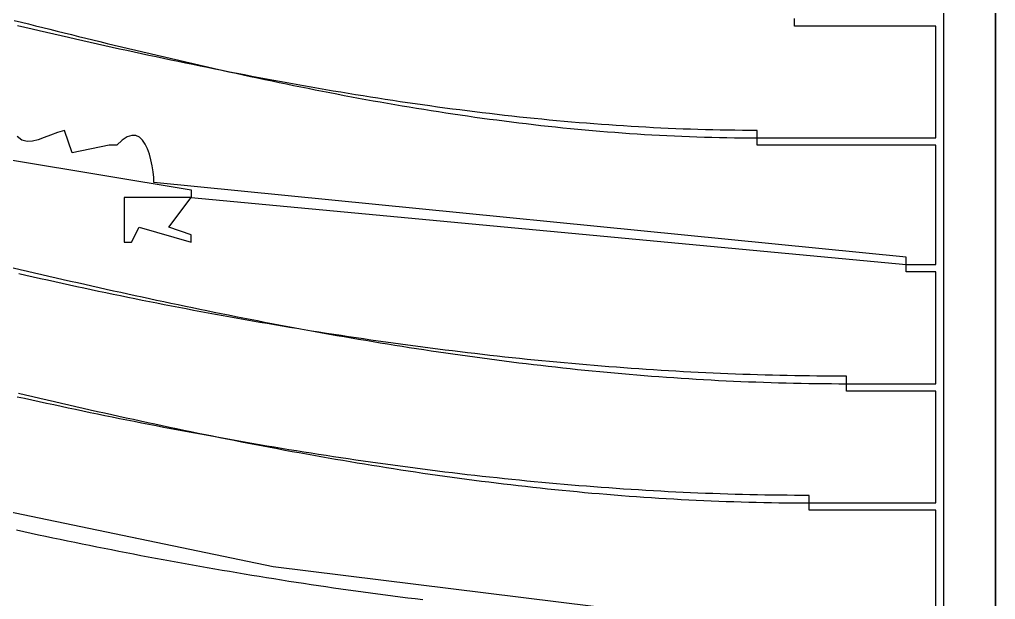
# Model space of a CAD drawing. Header units: metres. Extents: x 37 to 1169, y 29 to 746.
# Drawn here: x 499.9 to 631, y 271 to 348.9 of the extents above; entities that cross this region are included whole.
import ezdxf

# ---------------------------------------------------------------- set-up
doc = ezdxf.new("R2010")
doc.units = ezdxf.units.M

msp = doc.modelspace()

# ---------------------------------------------------------------- linework, layer by layer
for p, q in [((631, 502), (631, 204)), ((631, 205), (631, 501)), ((624, 381), (624, 205)), ((499.2304, 348.7686), (500.1904, 348.5283)), ((604, 348), (604, 349)), ((500.6621, 347.8119), (499.6915, 348.0407)), ((500.1904, 348.5283), (501.1503, 348.2884)), ((501.6336, 347.5838), (500.6621, 347.8119)), ((501.1503, 348.2884), (502.1102, 348.049)), ((502.606, 347.3566), (501.6336, 347.5838)), ((502.1102, 348.049), (503.0701, 347.8099)), ((503.5793, 347.1302), (502.606, 347.3566)), ((503.0701, 347.8099), (504.03, 347.5714)), ((504.03, 347.5714), (504.9899, 347.3334)), ((504.9899, 347.3334), (505.9499, 347.096)), ((623, 348), (604, 348)), ((623, 333), (623, 348)), ((504.5534, 346.9047), (503.5793, 347.1302)), ((505.5285, 346.6801), (504.5534, 346.9047)), ((506.5043, 346.4564), (505.5285, 346.6801)), ((505.9499, 347.096), (506.9099, 346.8591)), ((507.481, 346.2337), (506.5043, 346.4564)), ((506.9099, 346.8591), (507.8699, 346.623)), ((508.4586, 346.0119), (507.481, 346.2337)), ((507.8699, 346.623), (508.83, 346.3875)), ((509.4369, 345.7912), (508.4586, 346.0119)), ((508.83, 346.3875), (509.7902, 346.1528)), ((509.7902, 346.1528), (510.7504, 345.9188)), ((510.416, 345.5715), (509.4369, 345.7912)), ((511.3959, 345.353), (510.416, 345.5715)), ((510.7504, 345.9188), (511.7108, 345.6857)), ((512.3766, 345.1355), (511.3959, 345.353)), ((511.7108, 345.6857), (512.6713, 345.4533)), ((513.358, 344.9192), (512.3766, 345.1355)), ((512.6713, 345.4533), (513.6318, 345.2219)), ((514.3401, 344.704), (513.358, 344.9192)), ((513.6318, 345.2219), (514.5926, 344.9915)), ((515.323, 344.4901), (514.3401, 344.704)), ((514.5926, 344.9915), (515.5534, 344.7619)), ((515.5534, 344.7619), (516.5145, 344.5334)), ((516.3066, 344.2774), (515.323, 344.4901)), ((517.2908, 344.0659), (516.3066, 344.2774)), ((516.5145, 344.5334), (517.4757, 344.306)), ((518.2757, 343.8558), (517.2908, 344.0659)), ((517.4757, 344.306), (518.437, 344.0796)), ((519.2613, 343.647), (518.2757, 343.8558)), ((518.437, 344.0796), (519.3986, 343.8544)), ((520.2476, 343.4396), (519.2613, 343.647)), ((519.3986, 343.8544), (520.3604, 343.6303)), ((521.2345, 343.2335), (520.2476, 343.4396)), ((520.3604, 343.6303), (521.3223, 343.4074)), ((521.3223, 343.4074), (522.2845, 343.1858)), ((522.222, 343.0289), (521.2345, 343.2335)), ((523.2101, 342.8257), (522.222, 343.0289)), ((522.2845, 343.1858), (523.247, 342.9655)), ((524.1988, 342.624), (523.2101, 342.8257)), ((523.247, 342.9655), (524.2097, 342.7465)), ((525.1881, 342.4239), (524.1988, 342.624)), ((524.2097, 342.7465), (525.1726, 342.5289)), ((525.1726, 342.5289), (526.1359, 342.3126)), ((526.1779, 342.2253), (525.1881, 342.4239)), ((526.1359, 342.3126), (527.0994, 342.0978)), ((527.1683, 342.0282), (526.1779, 342.2253)), ((527.0994, 342.0978), (528.0632, 341.8846)), ((528.1592, 341.8328), (527.1683, 342.0282)), ((528.0632, 341.8846), (529.0273, 341.6728)), ((529.1507, 341.639), (528.1592, 341.8328)), ((529.0273, 341.6728), (529.9918, 341.4626)), ((530.1426, 341.4469), (529.1507, 341.639)), ((529.9918, 341.4626), (530.9566, 341.254)), ((531.1351, 341.2565), (530.1426, 341.4469)), ((530.9566, 341.254), (531.9217, 341.047)), ((532.128, 341.0678), (531.1351, 341.2565)), ((531.9217, 341.047), (532.8872, 340.8417)), ((533.1214, 340.8809), (532.128, 341.0678)), ((532.8872, 340.8417), (533.853, 340.6382)), ((534.1152, 340.6958), (533.1214, 340.8809)), ((533.853, 340.6382), (534.8192, 340.4364)), ((535.1095, 340.5125), (534.1152, 340.6958)), ((534.8192, 340.4364), (535.7859, 340.2364)), ((536.1042, 340.3311), (535.1095, 340.5125)), ((535.7859, 340.2364), (536.7529, 340.0382)), ((537.0993, 340.1515), (536.1042, 340.3311)), ((536.7529, 340.0382), (537.7203, 339.842)), ((538.0948, 339.9739), (537.0993, 340.1515)), ((537.7203, 339.842), (538.6882, 339.6476)), ((539.0907, 339.7982), (538.0948, 339.9739)), ((538.6882, 339.6476), (539.6565, 339.4552)), ((540.0869, 339.6245), (539.0907, 339.7982)), ((539.6565, 339.4552), (540.6252, 339.2649)), ((541.0835, 339.4529), (540.0869, 339.6245)), ((542.0804, 339.2832), (541.0835, 339.4529)), ((540.6252, 339.2649), (541.5944, 339.0765)), ((541.5944, 339.0765), (542.5641, 338.8903)), ((543.0777, 339.1157), (542.0804, 339.2832)), ((542.5641, 338.8903), (543.5343, 338.7061)), ((544.0752, 338.9502), (543.0777, 339.1157)), ((543.5343, 338.7061), (544.505, 338.5241)), ((545.0731, 338.7869), (544.0752, 338.9502)), ((544.505, 338.5241), (545.4761, 338.3443)), ((546.0712, 338.6258), (545.0731, 338.7869)), ((545.4761, 338.3443), (546.4478, 338.1668)), ((547.0696, 338.4668), (546.0712, 338.6258)), ((546.4478, 338.1668), (547.4201, 337.9915)), ((548.0682, 338.3101), (547.0696, 338.4668)), ((549.0671, 338.1556), (548.0682, 338.3101)), ((550.0662, 338.0035), (549.0671, 338.1556)), ((547.4201, 337.9915), (548.3928, 337.8186)), ((548.3928, 337.8186), (549.3661, 337.648)), ((549.3661, 337.648), (550.34, 337.4798)), ((551.0655, 337.8536), (550.0662, 338.0035)), ((550.34, 337.4798), (551.3145, 337.314)), ((552.065, 337.7061), (551.0655, 337.8536)), ((551.3145, 337.314), (552.2896, 337.1507)), ((553.0647, 337.561), (552.065, 337.7061)), ((552.2896, 337.1507), (553.2652, 336.99)), ((554.0646, 337.4183), (553.0647, 337.561)), ((553.2652, 336.99), (554.2415, 336.8317)), ((555.0646, 337.2781), (554.0646, 337.4183)), ((554.2415, 336.8317), (555.2184, 336.6761)), ((556.0647, 337.1403), (555.0646, 337.2781)), ((557.065, 337.0051), (556.0647, 337.1403)), ((558.0654, 336.8724), (557.065, 337.0051)), ((559.0659, 336.7422), (558.0654, 336.8724)), ((555.2184, 336.6761), (556.196, 336.5231)), ((556.196, 336.5231), (557.1742, 336.3728)), ((557.1742, 336.3728), (558.153, 336.2252)), ((558.153, 336.2252), (559.1325, 336.0804)), ((560.0664, 336.6147), (559.0659, 336.7422)), ((559.1325, 336.0804), (560.1127, 335.9384)), ((561.067, 336.4898), (560.0664, 336.6147)), ((560.1127, 335.9384), (561.0937, 335.7991)), ((562.0677, 336.3675), (561.067, 336.4898)), ((561.0937, 335.7991), (562.0753, 335.6628)), ((563.0684, 336.2479), (562.0677, 336.3675)), ((562.0753, 335.6628), (563.0576, 335.5294)), ((563.0576, 335.5294), (564.0407, 335.3989)), ((564.0692, 336.1311), (563.0684, 336.2479)), ((565.0699, 336.017), (564.0692, 336.1311)), ((566.0707, 335.9058), (565.0699, 336.017)), ((567.0714, 335.7973), (566.0707, 335.9058)), ((568.0721, 335.6917), (567.0714, 335.7973)), ((569.0727, 335.5889), (568.0721, 335.6917)), ((570.0733, 335.4891), (569.0727, 335.5889)), ((564.0407, 335.3989), (565.0245, 335.2714)), ((565.0245, 335.2714), (566.009, 335.1469)), ((566.009, 335.1469), (566.9944, 335.0256)), ((566.9944, 335.0256), (567.9805, 334.9073)), ((567.9805, 334.9073), (568.9674, 334.7922)), ((568.9674, 334.7922), (569.9551, 334.6802)), ((569.9551, 334.6802), (570.9436, 334.5715)), ((571.0738, 335.3922), (570.0733, 335.4891)), ((570.9436, 334.5715), (571.9329, 334.4661)), ((572.0742, 335.2983), (571.0738, 335.3922)), ((571.9329, 334.4661), (572.9231, 334.364)), ((573.0746, 335.2074), (572.0742, 335.2983)), ((572.9231, 334.364), (573.9141, 334.2652)), ((574.0748, 335.1196), (573.0746, 335.2074)), ((573.9141, 334.2652), (574.906, 334.1698)), ((575.0748, 335.0348), (574.0748, 335.1196)), ((576.0747, 334.953), (575.0748, 335.0348)), ((577.0745, 334.8745), (576.0747, 334.953)), ((578.0741, 334.7991), (577.0745, 334.8745)), ((579.0735, 334.7268), (578.0741, 334.7991)), ((580.0727, 334.6578), (579.0735, 334.7268)), ((581.0717, 334.5921), (580.0727, 334.6578)), ((582.0704, 334.5296), (581.0717, 334.5921)), ((583.0689, 334.4704), (582.0704, 334.5296)), ((584.0671, 334.4146), (583.0689, 334.4704)), ((585.0651, 334.3622), (584.0671, 334.4146)), ((586.0628, 334.3132), (585.0651, 334.3622)), ((587.0602, 334.2676), (586.0628, 334.3132)), ((588.0572, 334.2255), (587.0602, 334.2676)), ((589.054, 334.1868), (588.0572, 334.2255)), ((500.2657, 332.7049), (499.6155, 333.1829)), ((503.2635, 333.0276), (502.4494, 332.7271)), ((504.125, 333.3783), (503.2635, 333.0276)), ((505.0363, 333.7217), (504.125, 333.3783)), ((506, 334), (505.0363, 333.7217)), ((507, 331), (506, 334)), ((514.4171, 333.1465), (513.7436, 332.7117)), ((515.0232, 333.3324), (514.4171, 333.1465)), ((515.5646, 333.2976), (515.0232, 333.3324)), ((516.0438, 333.0703), (515.5646, 333.2976)), ((516.4635, 332.6785), (516.0438, 333.0703)), ((574.906, 334.1698), (575.8988, 334.0778)), ((575.8988, 334.0778), (576.8924, 333.9893)), ((576.8924, 333.9893), (577.887, 333.9044)), ((577.887, 333.9044), (578.8824, 333.8229)), ((578.8824, 333.8229), (579.8788, 333.7451)), ((579.8788, 333.7451), (580.8761, 333.6708)), ((580.8761, 333.6708), (581.8743, 333.6003)), ((581.8743, 333.6003), (582.8735, 333.5334)), ((582.8735, 333.5334), (583.8737, 333.4703)), ((583.8737, 333.4703), (584.8748, 333.411)), ((584.8748, 333.411), (585.8769, 333.3555)), ((585.8769, 333.3555), (586.88, 333.3038)), ((586.88, 333.3038), (587.8842, 333.2561)), ((587.8842, 333.2561), (588.8893, 333.2123)), ((588.8893, 333.2123), (589.8955, 333.1725)), ((590.0503, 334.1517), (589.054, 334.1868)), ((589.8955, 333.1725), (590.9028, 333.1367)), ((591.0464, 334.1202), (590.0503, 334.1517)), ((590.9028, 333.1367), (591.9111, 333.105)), ((592.042, 334.0923), (591.0464, 334.1202)), ((591.9111, 333.105), (592.9205, 333.0773)), ((593.0373, 334.068), (592.042, 334.0923)), ((592.9205, 333.0773), (593.931, 333.0539)), ((594.0321, 334.0473), (593.0373, 334.068)), ((593.931, 333.0539), (594.9425, 333.0346)), ((595.0266, 334.0303), (594.0321, 334.0473)), ((594.9425, 333.0346), (595.9552, 333.0195)), ((596.0206, 334.0171), (595.0266, 334.0303)), ((595.9552, 333.0195), (596.969, 333.0087)), ((597.0142, 334.0076), (596.0206, 334.0171)), ((596.969, 333.0087), (597.9839, 333.0021)), ((598.0073, 334.0019), (597.0142, 334.0076)), ((597.9839, 333.0021), (599, 333)), ((599, 334), (598.0073, 334.0019)), ((599, 333), (599, 334)), ((599, 332), (599, 333)), ((599, 333), (623, 333)), ((500.953, 332.508), (500.2657, 332.7049)), ((501.6801, 332.5347), (500.953, 332.508)), ((502.4494, 332.7271), (501.6801, 332.5347)), ((512, 332), (507, 331)), ((513, 332), (512, 332)), ((513.7436, 332.7117), (513, 332)), ((516.8265, 332.1504), (516.4635, 332.6785)), ((517.1353, 331.5141), (516.8265, 332.1504)), ((623, 332), (599, 332)), ((623, 316), (623, 332)), ((517.3927, 330.7978), (517.1353, 331.5141)), ((517.6012, 330.0295), (517.3927, 330.7978)), ((499, 330), (523, 326)), ((517.7635, 329.2375), (517.6012, 330.0295)), ((517.8823, 328.4498), (517.7635, 329.2375)), ((517.9602, 327.6946), (517.8823, 328.4498)), ((518, 327), (517.9602, 327.6946)), ((619, 317), (518, 327)), ((523, 326), (523, 325)), ((523, 325), (514, 325)), ((514, 325), (514, 319)), ((520, 321), (523, 325)), ((523, 325), (619, 316)), ((515, 319), (516, 321)), ((516, 321), (523, 319)), ((523, 320), (520, 321)), ((523, 319), (523, 320)), ((514, 319), (515, 319)), ((619, 316), (619, 317)), ((619, 315), (619, 316)), ((619, 316), (623, 316)), ((499.0748, 315.5557), (500.0381, 315.331)), ((500.8083, 314.5346), (499.8382, 314.7562)), ((500.0381, 315.331), (501.0014, 315.1071)), ((501.7793, 314.3144), (500.8083, 314.5346)), ((501.0014, 315.1071), (501.9647, 314.8839)), ((501.9647, 314.8839), (502.928, 314.6615)), ((502.928, 314.6615), (503.8913, 314.44)), ((623, 315), (619, 315)), ((623, 300), (623, 315)), ((502.751, 314.0956), (501.7793, 314.3144)), ((503.7235, 313.8781), (502.751, 314.0956)), ((504.6968, 313.6621), (503.7235, 313.8781)), ((503.8913, 314.44), (504.8547, 314.2192)), ((505.6709, 313.4475), (504.6968, 313.6621)), ((504.8547, 314.2192), (505.8181, 313.9993)), ((506.6457, 313.2343), (505.6709, 313.4475)), ((505.8181, 313.9993), (506.7816, 313.7803)), ((507.6212, 313.0225), (506.6457, 313.2343)), ((506.7816, 313.7803), (507.7451, 313.5621)), ((507.7451, 313.5621), (508.7088, 313.3449)), ((508.7088, 313.3449), (509.6725, 313.1286)), ((508.5975, 312.8122), (507.6212, 313.0225)), ((509.5745, 312.6034), (508.5975, 312.8122)), ((510.5522, 312.396), (509.5745, 312.6034)), ((509.6725, 313.1286), (510.6362, 312.9132)), ((511.5306, 312.1901), (510.5522, 312.396)), ((510.6362, 312.9132), (511.6001, 312.6988)), ((512.5097, 311.9857), (511.5306, 312.1901)), ((511.6001, 312.6988), (512.5641, 312.4855)), ((513.4895, 311.7828), (512.5097, 311.9857)), ((512.5641, 312.4855), (513.5283, 312.2731)), ((513.5283, 312.2731), (514.4925, 312.0618)), ((514.4925, 312.0618), (515.4569, 311.8516)), ((514.4699, 311.5814), (513.4895, 311.7828)), ((515.451, 311.3816), (514.4699, 311.5814)), ((516.4327, 311.1832), (515.451, 311.3816)), ((515.4569, 311.8516), (516.4214, 311.6424)), ((516.4214, 311.6424), (517.3861, 311.4344)), ((517.4151, 310.9865), (516.4327, 311.1832)), ((517.3861, 311.4344), (518.3509, 311.2275)), ((518.398, 310.7912), (517.4151, 310.9865)), ((518.3509, 311.2275), (519.3159, 311.0218)), ((519.3816, 310.5976), (518.398, 310.7912)), ((519.3159, 311.0218), (520.2811, 310.8172)), ((520.2811, 310.8172), (521.2465, 310.6138)), ((521.2465, 310.6138), (522.212, 310.4117)), ((520.3658, 310.4055), (519.3816, 310.5976)), ((521.3505, 310.2151), (520.3658, 310.4055)), ((522.3359, 310.0262), (521.3505, 310.2151)), ((522.212, 310.4117), (523.1778, 310.2108)), ((523.3218, 309.8389), (522.3359, 310.0262)), ((523.1778, 310.2108), (524.1438, 310.0112)), ((524.3082, 309.6533), (523.3218, 309.8389)), ((524.1438, 310.0112), (525.11, 309.8128)), ((525.2952, 309.4693), (524.3082, 309.6533)), ((525.11, 309.8128), (526.0764, 309.6158)), ((526.2828, 309.287), (525.2952, 309.4693)), ((526.0764, 309.6158), (527.0431, 309.4201)), ((527.0431, 309.4201), (528.01, 309.2258)), ((527.2708, 309.1063), (526.2828, 309.287)), ((528.2594, 308.9273), (527.2708, 309.1063)), ((528.01, 309.2258), (528.9772, 309.0328)), ((529.2484, 308.75), (528.2594, 308.9273)), ((528.9772, 309.0328), (529.9446, 308.8412)), ((530.238, 308.5743), (529.2484, 308.75)), ((529.9446, 308.8412), (530.9123, 308.6511)), ((531.228, 308.4004), (530.238, 308.5743)), ((530.9123, 308.6511), (531.8803, 308.4624)), ((532.2185, 308.2282), (531.228, 308.4004)), ((531.8803, 308.4624), (532.8486, 308.2751)), ((533.2094, 308.0577), (532.2185, 308.2282)), ((532.8486, 308.2751), (533.8172, 308.0894)), ((534.2008, 307.8889), (533.2094, 308.0577)), ((533.8172, 308.0894), (534.7861, 307.9051)), ((535.1926, 307.7219), (534.2008, 307.8889)), ((534.7861, 307.9051), (535.7553, 307.7224)), ((536.1848, 307.5567), (535.1926, 307.7219)), ((535.7553, 307.7224), (536.7248, 307.5413)), ((537.1775, 307.3932), (536.1848, 307.5567)), ((536.7248, 307.5413), (537.6947, 307.3617)), ((538.1705, 307.2315), (537.1775, 307.3932)), ((537.6947, 307.3617), (538.6649, 307.1837)), ((539.164, 307.0717), (538.1705, 307.2315)), ((538.6649, 307.1837), (539.6354, 307.0073)), ((540.1578, 306.9136), (539.164, 307.0717)), ((539.6354, 307.0073), (540.6063, 306.8326)), ((541.152, 306.7573), (540.1578, 306.9136)), ((540.6063, 306.8326), (541.5776, 306.6595)), ((542.1465, 306.6029), (541.152, 306.7573)), ((541.5776, 306.6595), (542.5493, 306.4882)), ((543.1414, 306.4503), (542.1465, 306.6029)), ((542.5493, 306.4882), (543.5213, 306.3185)), ((544.1366, 306.2995), (543.1414, 306.4503)), ((543.5213, 306.3185), (544.4938, 306.1506)), ((545.1321, 306.1506), (544.1366, 306.2995)), ((544.4938, 306.1506), (545.4666, 305.9844)), ((546.128, 306.0036), (545.1321, 306.1506)), ((545.4666, 305.9844), (546.4399, 305.82)), ((547.1241, 305.8585), (546.128, 306.0036)), ((546.4399, 305.82), (547.4136, 305.6574)), ((548.1206, 305.7152), (547.1241, 305.8585)), ((547.4136, 305.6574), (548.3877, 305.4966)), ((549.1173, 305.5739), (548.1206, 305.7152)), ((548.3877, 305.4966), (549.3622, 305.3377)), ((550.1143, 305.4345), (549.1173, 305.5739)), ((551.1115, 305.297), (550.1143, 305.4345)), ((549.3622, 305.3377), (550.3372, 305.1806)), ((550.3372, 305.1806), (551.3127, 305.0254)), ((552.109, 305.1614), (551.1115, 305.297)), ((551.3127, 305.0254), (552.2886, 304.8721)), ((553.1067, 305.0278), (552.109, 305.1614)), ((552.2886, 304.8721), (553.265, 304.7207)), ((554.1046, 304.8962), (553.1067, 305.0278)), ((553.265, 304.7207), (554.2418, 304.5713)), ((555.1028, 304.7665), (554.1046, 304.8962)), ((554.2418, 304.5713), (555.2192, 304.4239)), ((556.1012, 304.6389), (555.1028, 304.7665)), ((555.2192, 304.4239), (556.197, 304.2784)), ((557.0997, 304.5132), (556.1012, 304.6389)), ((556.197, 304.2784), (557.1754, 304.135)), ((558.0984, 304.3895), (557.0997, 304.5132)), ((557.1754, 304.135), (558.1543, 303.9936)), ((559.0973, 304.2678), (558.0984, 304.3895)), ((560.0964, 304.1482), (559.0973, 304.2678)), ((561.0956, 304.0306), (560.0964, 304.1482)), ((558.1543, 303.9936), (559.1337, 303.8543)), ((559.1337, 303.8543), (560.1136, 303.7171)), ((560.1136, 303.7171), (561.0941, 303.582)), ((561.0941, 303.582), (562.0751, 303.449)), ((562.0949, 303.9151), (561.0956, 304.0306)), ((562.0751, 303.449), (563.0567, 303.3181)), ((563.0944, 303.8016), (562.0949, 303.9151)), ((563.0567, 303.3181), (564.0388, 303.1894)), ((564.094, 303.6902), (563.0944, 303.8016)), ((564.0388, 303.1894), (565.0215, 303.0629)), ((565.0937, 303.5809), (564.094, 303.6902)), ((565.0215, 303.0629), (566.0049, 302.9387)), ((566.0934, 303.4737), (565.0937, 303.5809)), ((566.0049, 302.9387), (566.9888, 302.8167)), ((567.0933, 303.3686), (566.0934, 303.4737)), ((566.9888, 302.8167), (567.9733, 302.6969)), ((568.0932, 303.2656), (567.0933, 303.3686)), ((569.0932, 303.1647), (568.0932, 303.2656)), ((570.0932, 303.066), (569.0932, 303.1647)), ((571.0933, 302.9694), (570.0932, 303.066)), ((572.0934, 302.875), (571.0933, 302.9694)), ((573.0935, 302.7828), (572.0934, 302.875)), ((574.0936, 302.6927), (573.0935, 302.7828)), ((567.9733, 302.6969), (568.9584, 302.5794)), ((568.9584, 302.5794), (569.9441, 302.4642)), ((569.9441, 302.4642), (570.9305, 302.3514)), ((570.9305, 302.3514), (571.9175, 302.2409)), ((571.9175, 302.2409), (572.9052, 302.1328)), ((572.9052, 302.1328), (573.8935, 302.027)), ((573.8935, 302.027), (574.8824, 301.9237)), ((575.0937, 302.6049), (574.0936, 302.6927)), ((574.8824, 301.9237), (575.8721, 301.8228)), ((576.0938, 302.5193), (575.0937, 302.6049)), ((575.8721, 301.8228), (576.8624, 301.7244)), ((577.0938, 302.4358), (576.0938, 302.5193)), ((576.8624, 301.7244), (577.8534, 301.6285)), ((578.0938, 302.3546), (577.0938, 302.4358)), ((577.8534, 301.6285), (578.8451, 301.5351)), ((579.0938, 302.2757), (578.0938, 302.3546)), ((578.8451, 301.5351), (579.8375, 301.4442)), ((580.0937, 302.199), (579.0938, 302.2757)), ((579.8375, 301.4442), (580.8306, 301.3558)), ((581.0935, 302.1246), (580.0937, 302.199)), ((582.0933, 302.0524), (581.0935, 302.1246)), ((583.0929, 301.9825), (582.0933, 302.0524)), ((584.0925, 301.915), (583.0929, 301.9825)), ((585.0919, 301.8497), (584.0925, 301.915)), ((586.0912, 301.7868), (585.0919, 301.8497)), ((587.0904, 301.7261), (586.0912, 301.7868)), ((588.0894, 301.6679), (587.0904, 301.7261)), ((589.0882, 301.612), (588.0894, 301.6679)), ((590.0869, 301.5584), (589.0882, 301.612)), ((591.0854, 301.5072), (590.0869, 301.5584)), ((592.0837, 301.4585), (591.0854, 301.5072)), ((593.0818, 301.4121), (592.0837, 301.4585)), ((580.8306, 301.3558), (581.8245, 301.27)), ((581.8245, 301.27), (582.8191, 301.1868)), ((582.8191, 301.1868), (583.8144, 301.1062)), ((583.8144, 301.1062), (584.8105, 301.0283)), ((584.8105, 301.0283), (585.8073, 300.953)), ((585.8073, 300.953), (586.8049, 300.8804)), ((586.8049, 300.8804), (587.8033, 300.8105)), ((587.8033, 300.8105), (588.8025, 300.7434)), ((588.8025, 300.7434), (589.8024, 300.6789)), ((589.8024, 300.6789), (590.8032, 300.6173)), ((590.8032, 300.6173), (591.8047, 300.5584)), ((591.8047, 300.5584), (592.8071, 300.5024)), ((592.8071, 300.5024), (593.8103, 300.4492)), ((594.0797, 301.3681), (593.0818, 301.4121)), ((593.8103, 300.4492), (594.8144, 300.3988)), ((595.0773, 301.3265), (594.0797, 301.3681)), ((594.8144, 300.3988), (595.8193, 300.3513)), ((596.0747, 301.2874), (595.0773, 301.3265)), ((595.8193, 300.3513), (596.825, 300.3068)), ((597.0719, 301.2507), (596.0747, 301.2874)), ((596.825, 300.3068), (597.8316, 300.2651)), ((598.0688, 301.2165), (597.0719, 301.2507)), ((597.8316, 300.2651), (598.8391, 300.2264)), ((599.0655, 301.1847), (598.0688, 301.2165)), ((598.8391, 300.2264), (599.8475, 300.1907)), ((600.0618, 301.1554), (599.0655, 301.1847)), ((599.8475, 300.1907), (600.8567, 300.158)), ((601.0579, 301.1286), (600.0618, 301.1554)), ((600.8567, 300.158), (601.8668, 300.1282)), ((602.0536, 301.1043), (601.0579, 301.1286)), ((601.8668, 300.1282), (602.8779, 300.1016)), ((603.0491, 301.0825), (602.0536, 301.1043)), ((604.0442, 301.0633), (603.0491, 301.0825)), ((605.039, 301.0465), (604.0442, 301.0633)), ((606.0334, 301.0324), (605.039, 301.0465)), ((607.0275, 301.0207), (606.0334, 301.0324)), ((608.0212, 301.0116), (607.0275, 301.0207)), ((609.0145, 301.0052), (608.0212, 301.0116)), ((610.0074, 301.0013), (609.0145, 301.0052)), ((611, 301), (610.0074, 301.0013)), ((611, 300), (611, 301)), ((602.8779, 300.1016), (603.8899, 300.0779)), ((603.8899, 300.0779), (604.9028, 300.0574)), ((604.9028, 300.0574), (605.9166, 300.0399)), ((605.9166, 300.0399), (606.9313, 300.0256)), ((606.9313, 300.0256), (607.947, 300.0144)), ((607.947, 300.0144), (608.9637, 300.0064)), ((608.9637, 300.0064), (609.9813, 300.0016)), ((609.9813, 300.0016), (611, 300)), ((611, 299), (611, 300)), ((611, 300), (623, 300)), ((623, 299), (611, 299)), ((623, 284), (623, 299)), ((500.628, 297.9935), (499.6523, 298.2092)), ((499.8037, 298.7182), (500.7672, 298.492)), ((501.6044, 297.7789), (500.628, 297.9935)), ((500.7672, 298.492), (501.7308, 298.2668)), ((502.5815, 297.5656), (501.6044, 297.7789)), ((501.7308, 298.2668), (502.6945, 298.0424)), ((503.5592, 297.3534), (502.5815, 297.5656)), ((502.6945, 298.0424), (503.6583, 297.8189)), ((503.6583, 297.8189), (504.6221, 297.5963)), ((504.6221, 297.5963), (505.5861, 297.3746)), ((504.5375, 297.1425), (503.5592, 297.3534)), ((505.5165, 296.9329), (504.5375, 297.1425)), ((506.4962, 296.7244), (505.5165, 296.9329)), ((505.5861, 297.3746), (506.5502, 297.1539)), ((507.4764, 296.5173), (506.4962, 296.7244)), ((506.5502, 297.1539), (507.5144, 296.9342)), ((508.4572, 296.3115), (507.4764, 296.5173)), ((507.5144, 296.9342), (508.4787, 296.7155)), ((509.4387, 296.1069), (508.4572, 296.3115)), ((508.4787, 296.7155), (509.4432, 296.4978)), ((509.4432, 296.4978), (510.4078, 296.2812)), ((510.4078, 296.2812), (511.3725, 296.0657)), ((510.4207, 295.9037), (509.4387, 296.1069)), ((511.4034, 295.7019), (510.4207, 295.9037)), ((511.3725, 296.0657), (512.3375, 295.8512)), ((512.3866, 295.5014), (511.4034, 295.7019)), ((512.3375, 295.8512), (513.3026, 295.6379)), ((513.3703, 295.3022), (512.3866, 295.5014)), ((513.3026, 295.6379), (514.2678, 295.4258)), ((514.3546, 295.1045), (513.3703, 295.3022)), ((514.2678, 295.4258), (515.2333, 295.2148)), ((515.3395, 294.9081), (514.3546, 295.1045)), ((515.2333, 295.2148), (516.199, 295.005)), ((516.3248, 294.7132), (515.3395, 294.9081)), ((516.199, 295.005), (517.1648, 294.7964)), ((517.3108, 294.5197), (516.3248, 294.7132)), ((517.1648, 294.7964), (518.1309, 294.5891)), ((518.2972, 294.3277), (517.3108, 294.5197)), ((518.1309, 294.5891), (519.0972, 294.383)), ((519.2841, 294.1371), (518.2972, 294.3277)), ((519.0972, 294.383), (520.0637, 294.1783)), ((520.2715, 293.948), (519.2841, 294.1371)), ((520.0637, 294.1783), (521.0305, 293.9748)), ((521.2594, 293.7604), (520.2715, 293.948)), ((521.0305, 293.9748), (521.9975, 293.7727)), ((522.2478, 293.5744), (521.2594, 293.7604)), ((521.9975, 293.7727), (522.9648, 293.572)), ((523.2367, 293.3898), (522.2478, 293.5744)), ((522.9648, 293.572), (523.9323, 293.3726)), ((524.226, 293.2069), (523.2367, 293.3898)), ((523.9323, 293.3726), (524.9001, 293.1747)), ((525.2157, 293.0254), (524.226, 293.2069)), ((524.9001, 293.1747), (525.8682, 292.9782)), ((526.2059, 292.8456), (525.2157, 293.0254)), ((525.8682, 292.9782), (526.8366, 292.7831)), ((527.1965, 292.6674), (526.2059, 292.8456)), ((526.8366, 292.7831), (527.8053, 292.5895)), ((528.1876, 292.4907), (527.1965, 292.6674)), ((527.8053, 292.5895), (528.7743, 292.3975)), ((529.179, 292.3157), (528.1876, 292.4907)), ((528.7743, 292.3975), (529.7436, 292.2069)), ((530.1709, 292.1424), (529.179, 292.3157)), ((529.7436, 292.2069), (530.7132, 292.0179)), ((531.1631, 291.9707), (530.1709, 292.1424)), ((530.7132, 292.0179), (531.6831, 291.8305)), ((532.1557, 291.8007), (531.1631, 291.9707)), ((531.6831, 291.8305), (532.6534, 291.6447)), ((533.1487, 291.6323), (532.1557, 291.8007)), ((532.6534, 291.6447), (533.6241, 291.4605)), ((534.1421, 291.4657), (533.1487, 291.6323)), ((533.6241, 291.4605), (534.5951, 291.278)), ((535.1358, 291.3008), (534.1421, 291.4657)), ((534.5951, 291.278), (535.5665, 291.0971)), ((536.1298, 291.1377), (535.1358, 291.3008)), ((535.5665, 291.0971), (536.5382, 290.918)), ((537.1242, 290.9763), (536.1298, 291.1377)), ((538.1189, 290.8167), (537.1242, 290.9763)), ((536.5382, 290.918), (537.5104, 290.7405)), ((537.5104, 290.7405), (538.4829, 290.5648)), ((539.114, 290.6589), (538.1189, 290.8167)), ((538.4829, 290.5648), (539.4558, 290.3908)), ((540.1093, 290.5028), (539.114, 290.6589)), ((539.4558, 290.3908), (540.4291, 290.2187)), ((541.1049, 290.3486), (540.1093, 290.5028)), ((540.4291, 290.2187), (541.4029, 290.0484)), ((542.1008, 290.1963), (541.1049, 290.3486)), ((541.4029, 290.0484), (542.3771, 289.8798)), ((543.097, 290.0458), (542.1008, 290.1963)), ((542.3771, 289.8798), (543.3517, 289.7132)), ((544.0935, 289.8971), (543.097, 290.0458)), ((543.3517, 289.7132), (544.3267, 289.5484)), ((545.0902, 289.7504), (544.0935, 289.8971)), ((546.0872, 289.6055), (545.0902, 289.7504)), ((534, 275.4244), (468, 289.1512)), ((544.3267, 289.5484), (545.3023, 289.3856)), ((545.3023, 289.3856), (546.2782, 289.2247)), ((547.0844, 289.4626), (546.0872, 289.6055)), ((546.2782, 289.2247), (547.2547, 289.0657)), ((548.0818, 289.3216), (547.0844, 289.4626)), ((547.2547, 289.0657), (548.2316, 288.9087)), ((549.0794, 289.1825), (548.0818, 289.3216)), ((548.2316, 288.9087), (549.209, 288.7537)), ((550.0773, 289.0454), (549.0794, 289.1825)), ((549.209, 288.7537), (550.1869, 288.6008)), ((551.0754, 288.9103), (550.0773, 289.0454)), ((550.1869, 288.6008), (551.1653, 288.4499)), ((552.0736, 288.7772), (551.0754, 288.9103)), ((551.1653, 288.4499), (552.1442, 288.301)), ((553.072, 288.6461), (552.0736, 288.7772)), ((554.0706, 288.517), (553.072, 288.6461)), ((555.0694, 288.39), (554.0706, 288.517)), ((556.0683, 288.265), (555.0694, 288.39)), ((552.1442, 288.301), (553.1236, 288.1543)), ((553.1236, 288.1543), (554.1035, 288.0097)), ((554.1035, 288.0097), (555.084, 287.8672)), ((555.084, 287.8672), (556.0651, 287.7269)), ((556.0651, 287.7269), (557.0467, 287.5888)), ((557.0674, 288.1422), (556.0683, 288.265)), ((557.0467, 287.5888), (558.0288, 287.4529)), ((558.0666, 288.0214), (557.0674, 288.1422)), ((558.0288, 287.4529), (559.0115, 287.3192)), ((559.0659, 287.9027), (558.0666, 288.0214)), ((559.0115, 287.3192), (559.9948, 287.1878)), ((560.0654, 287.7861), (559.0659, 287.9027)), ((559.9948, 287.1878), (560.9787, 287.0587)), ((561.0649, 287.6717), (560.0654, 287.7861)), ((560.9787, 287.0587), (561.9632, 286.932)), ((562.0646, 287.5595), (561.0649, 287.6717)), ((563.0643, 287.4494), (562.0646, 287.5595)), ((564.0641, 287.3415), (563.0643, 287.4494)), ((565.064, 287.2358), (564.0641, 287.3415)), ((566.0639, 287.1324), (565.064, 287.2358)), ((567.0639, 287.0311), (566.0639, 287.1324)), ((568.0639, 286.9322), (567.0639, 287.0311)), ((561.9632, 286.932), (562.9483, 286.8075)), ((562.9483, 286.8075), (563.934, 286.6854)), ((563.934, 286.6854), (564.9203, 286.5657)), ((564.9203, 286.5657), (565.9073, 286.4484)), ((565.9073, 286.4484), (566.8949, 286.3335)), ((566.8949, 286.3335), (567.8831, 286.221)), ((567.8831, 286.221), (568.872, 286.1111)), ((569.064, 286.8355), (568.0639, 286.9322)), ((568.872, 286.1111), (569.8616, 286.0036)), ((570.064, 286.741), (569.064, 286.8355)), ((569.8616, 286.0036), (570.8518, 285.8987)), ((571.0641, 286.6489), (570.064, 286.741)), ((570.8518, 285.8987), (571.8427, 285.7963)), ((572.0642, 286.5591), (571.0641, 286.6489)), ((571.8427, 285.7963), (572.8343, 285.6965)), ((573.0643, 286.4717), (572.0642, 286.5591)), ((574.0643, 286.3866), (573.0643, 286.4717)), ((575.0644, 286.3038), (574.0643, 286.3866)), ((576.0643, 286.2235), (575.0644, 286.3038)), ((577.0643, 286.1455), (576.0643, 286.2235)), ((578.0642, 286.07), (577.0643, 286.1455)), ((579.064, 285.9968), (578.0642, 286.07)), ((580.0638, 285.9262), (579.064, 285.9968)), ((581.0634, 285.858), (580.0638, 285.9262)), ((582.063, 285.7922), (581.0634, 285.858)), ((583.0625, 285.729), (582.063, 285.7922)), ((584.0618, 285.6683), (583.0625, 285.729)), ((572.8343, 285.6965), (573.8266, 285.5993)), ((573.8266, 285.5993), (574.8197, 285.5047)), ((574.8197, 285.5047), (575.8134, 285.4127)), ((575.8134, 285.4127), (576.8078, 285.3234)), ((576.8078, 285.3234), (577.803, 285.2368)), ((577.803, 285.2368), (578.7989, 285.1529)), ((578.7989, 285.1529), (579.7956, 285.0718)), ((579.7956, 285.0718), (580.793, 284.9934)), ((580.793, 284.9934), (581.7912, 284.9178)), ((581.7912, 284.9178), (582.7902, 284.8449)), ((582.7902, 284.8449), (583.79, 284.775)), ((583.79, 284.775), (584.7905, 284.7079)), ((585.0611, 285.6101), (584.0618, 285.6683)), ((584.7905, 284.7079), (585.7919, 284.6436)), ((586.0602, 285.5544), (585.0611, 285.6101)), ((585.7919, 284.6436), (586.794, 284.5823)), ((587.0591, 285.5013), (586.0602, 285.5544)), ((586.794, 284.5823), (587.797, 284.5239)), ((588.0579, 285.4508), (587.0591, 285.5013)), ((587.797, 284.5239), (588.8008, 284.4684)), ((589.0566, 285.4029), (588.0579, 285.4508)), ((588.8008, 284.4684), (589.8054, 284.4159)), ((590.0551, 285.3576), (589.0566, 285.4029)), ((589.8054, 284.4159), (590.8109, 284.3665)), ((591.0534, 285.3148), (590.0551, 285.3576)), ((592.0515, 285.2748), (591.0534, 285.3148)), ((593.0494, 285.2374), (592.0515, 285.2748)), ((594.0471, 285.2026), (593.0494, 285.2374)), ((595.0446, 285.1706), (594.0471, 285.2026)), ((596.0419, 285.1412), (595.0446, 285.1706)), ((597.0389, 285.1146), (596.0419, 285.1412)), ((598.0357, 285.0907), (597.0389, 285.1146)), ((599.0322, 285.0696), (598.0357, 285.0907)), ((600.0285, 285.0512), (599.0322, 285.0696)), ((601.0245, 285.0356), (600.0285, 285.0512)), ((602.0202, 285.0228), (601.0245, 285.0356)), ((603.0156, 285.0128), (602.0202, 285.0228)), ((604.0107, 285.0057), (603.0156, 285.0128)), ((605.0055, 285.0014), (604.0107, 285.0057)), ((606, 285), (605.0055, 285.0014)), ((606, 284), (606, 285)), ((590.8109, 284.3665), (591.8172, 284.32)), ((591.8172, 284.32), (592.8244, 284.2766)), ((592.8244, 284.2766), (593.8325, 284.2362)), ((593.8325, 284.2362), (594.8414, 284.199)), ((594.8414, 284.199), (595.8512, 284.1648)), ((595.8512, 284.1648), (596.8619, 284.1338)), ((596.8619, 284.1338), (597.8735, 284.106)), ((597.8735, 284.106), (598.8861, 284.0813)), ((598.8861, 284.0813), (599.8995, 284.0599)), ((599.8995, 284.0599), (600.9139, 284.0417)), ((600.9139, 284.0417), (601.9292, 284.0267)), ((601.9292, 284.0267), (602.9454, 284.015)), ((602.9454, 284.015), (603.9626, 284.0067)), ((603.9626, 284.0067), (604.9808, 284.0016)), ((604.9808, 284.0016), (606, 284)), ((606, 283), (606, 284)), ((606, 284), (623, 284)), ((623, 283), (606, 283)), ((623, 268), (623, 283)), ((499.5375, 280.3596), (500.5153, 280.149)), ((500.5153, 280.149), (501.4938, 279.9396)), ((501.4938, 279.9396), (502.473, 279.7314)), ((502.473, 279.7314), (503.4529, 279.5245)), ((503.4529, 279.5245), (504.4335, 279.3188)), ((504.4335, 279.3188), (505.4148, 279.1145)), ((505.4148, 279.1145), (506.3967, 278.9115)), ((506.3967, 278.9115), (507.3793, 278.7098)), ((507.3793, 278.7098), (508.3625, 278.5094)), ((508.3625, 278.5094), (509.3463, 278.3104)), ((509.3463, 278.3104), (510.3308, 278.1128)), ((510.3308, 278.1128), (511.3158, 277.9166)), ((511.3158, 277.9166), (512.3015, 277.7218)), ((512.3015, 277.7218), (513.2877, 277.5284)), ((513.2877, 277.5284), (514.2745, 277.3364)), ((514.2745, 277.3364), (515.2619, 277.1459)), ((515.2619, 277.1459), (516.2498, 276.9569)), ((516.2498, 276.9569), (517.2383, 276.7694)), ((517.2383, 276.7694), (518.2272, 276.5834)), ((518.2272, 276.5834), (519.2167, 276.3989)), ((519.2167, 276.3989), (520.2067, 276.2159)), ((520.2067, 276.2159), (521.1972, 276.0345)), ((521.1972, 276.0345), (522.1881, 275.8547)), ((522.1881, 275.8547), (523.1795, 275.6765)), ((523.1795, 275.6765), (524.1714, 275.4998)), ((524.1714, 275.4998), (525.1637, 275.3248)), ((525.1637, 275.3248), (526.1565, 275.1514)), ((577, 270.0895), (534, 275.4244)), ((526.1565, 275.1514), (527.1496, 274.9797)), ((527.1496, 274.9797), (528.1432, 274.8097)), ((528.1432, 274.8097), (529.1372, 274.6413)), ((529.1372, 274.6413), (530.1316, 274.4746)), ((530.1316, 274.4746), (531.1263, 274.3097)), ((531.1263, 274.3097), (532.1214, 274.1465)), ((532.1214, 274.1465), (533.1169, 273.985)), ((533.1169, 273.985), (534.1127, 273.8253)), ((534.1127, 273.8253), (535.1088, 273.6674)), ((535.1088, 273.6674), (536.1052, 273.5113)), ((536.1052, 273.5113), (537.102, 273.357)), ((537.102, 273.357), (538.099, 273.2045)), ((538.099, 273.2045), (539.0963, 273.0539)), ((539.0963, 273.0539), (540.0939, 272.9051)), ((540.0939, 272.9051), (541.0918, 272.7582)), ((541.0918, 272.7582), (542.0899, 272.6132)), ((542.0899, 272.6132), (543.0883, 272.4702)), ((543.0883, 272.4702), (544.0868, 272.329)), ((544.0868, 272.329), (545.0856, 272.1898)), ((545.0856, 272.1898), (546.0846, 272.0526)), ((546.0846, 272.0526), (547.0838, 271.9174)), ((547.0838, 271.9174), (548.0832, 271.7841)), ((548.0832, 271.7841), (549.0827, 271.6529)), ((549.0827, 271.6529), (550.0824, 271.5236)), ((550.0824, 271.5236), (551.0822, 271.3965)), ((551.0822, 271.3965), (552.0822, 271.2713)), ((552.0822, 271.2713), (553.0823, 271.1483)), ((553.0823, 271.1483), (554.0825, 271.0273))]:
    msp.add_line(p, q)

doc.saveas('drawing.dxf')
